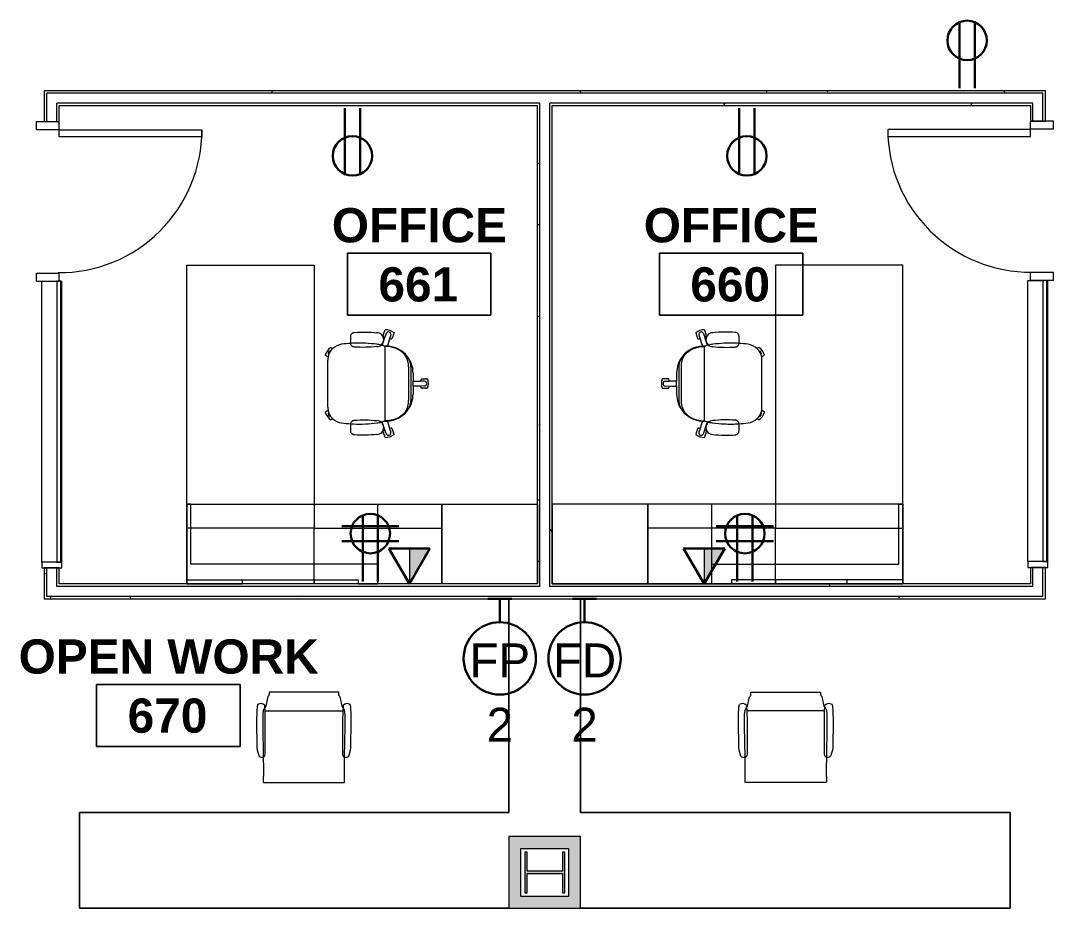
# Model space of a CAD drawing. Header units: inches. Extents: x -1180 to 2011, y -268 to 2143.
# Drawn here: x 891.6 to 1150.8, y 965.1 to 1187.8 of the extents above; entities that cross this region are included whole.
import ezdxf

# ---------------------------------------------------------------- set-up
doc = ezdxf.new("R2010")
doc.units = ezdxf.units.IN
doc.header["$MEASUREMENT"] = 0
for name, color, linetype, lineweight in [('A-ANNO-NOTE', 131, 'Continuous', 13), ('A-AREA-IDEN', 2, 'Continuous', 9), ('A-DOOR', 31, 'Continuous', 13), ('A-DOOR-FRAM', 31, 'Continuous', 20), ('A-GLAZ-CURT', 52, 'Continuous', 9), ('A-GLAZ-CWMG', 51, 'Continuous', 13), ('A-WALL', 113, 'Continuous', 13), ('A-WALL-PATT', 111, 'Continuous', 13), ('I-FURN', 30, 'Continuous', 9), ('I-WALL', 2, 'Continuous', 13), ('S-COLS', 52, 'Continuous', 13)]:
    doc.layers.add(name, color=color, linetype=linetype, lineweight=lineweight)
doc.styles.add('Swis721 Lt BT', font='swissl.ttf', dxfattribs={"height": 8.514638})
doc.styles.add('Swis721 Lt BT_B', font='', dxfattribs={"height": 8.583975})
doc.styles.get('Swis721 Lt BT_B').set_extended_font_data('Swis721 Lt BT', bold=True)
pattern_1 = [(0, (0, 0), (30.72, 7.68), [1.267, -21.773, 1.267, -21.773, -122.88]), (0, (0, 0), (30.72, 7.68), [-46.08, 1.267, -44.813, 1.267, -21.773, -53.76]), (0, (0, 0), (30.72, 7.68), [-115.2, 1.267, -14.093, 1.267, -37.133]), (120, (11.52, 3.84), (-22.011075, 22.7643), [1.267, -21.773, 1.267, -21.773, -122.88]), (120, (11.52, 3.84), (-22.011075, 22.7643), [-46.08, 1.267, -44.813, 1.267, -21.773, -53.76]), (120, (11.52, 3.84), (-22.011075, 22.7643), [-115.2, 1.267, -14.093, 1.267, -37.133]), (240, (15.36, 19.2), (-8.708925, -30.4443), [1.267, -21.773, 1.267, -21.773, -122.88]), (240, (15.36, 19.2), (-8.708925, -30.4443), [-46.08, 1.267, -44.813, 1.267, -21.773, -53.76]), (240, (15.36, 19.2), (-8.708925, -30.4443), [-115.2, 1.267, -14.093, 1.267, -37.133])]

# ---------------------------------------------------------------- blocks, each defined once
blk = doc.blocks.new('HP-Bearing Pile-Column - HP10X57-5580024-6TH FLOOR POWER _ SIGNAL')
at = {"layer": 'S-COLS', "lineweight": 9}
blk.add_hatch(color=7, dxfattribs=at).paths.add_polyline_path([(-5.1, 5), (-5.1, 4.435), (-0.2825, 4.435), (-0.2825, -4.435), (-5.1, -4.435), (-5.1, -5), (5.1, -5), (5.1, -4.435), (0.2825, -4.435), (0.2825, 4.435), (5.1, 4.435), (5.1, 5), (-4.9623, 5)], flags=0)
at = {"layer": 'S-COLS', "color": 8, "lineweight": 20}
for p, q in [((5.1, 5), (-5.1, 5)), ((-5.1, 5), (-5.1, 4.435)), ((-5.1, 4.435), (-0.2825, 4.435)), ((-0.2825, 4.435), (-0.2825, -4.435)), ((0.2825, -4.435), (0.2825, 4.435)), ((0.2825, 4.435), (5.1, 4.435)), ((5.1, 4.435), (5.1, 5)), ((-0.2825, -4.435), (-5.1, -4.435)), ((-5.1, -4.435), (-5.1, -5)), ((-5.1, -5), (5.1, -5)), ((5.1, -4.435), (0.2825, -4.435)), ((5.1, -5), (5.1, -4.435))]:
    blk.add_line(p, q, dxfattribs=at)
blk = doc.blocks.new('Single Flush - OTJ_SOLIDFLUSH_ALUM-5015488-6TH FLOOR POWER _ SIGNAL')
at = {"layer": 'A-DOOR', "lineweight": 20}
for p, q in [((16.15625, 37.6875), (16.15625, 1.875)), ((17.90625, 37.6875), (16.15625, 37.6875)), ((17.90625, 1.875), (17.90625, 37.6875)), ((16.15625, 1.875), (17.90625, 1.875))]:
    blk.add_line(p, q, dxfattribs=at)
at = {"layer": 'A-DOOR', "lineweight": 9}
blk.add_arc((17.90625, 1.875), 35.8125, 90, 180.5, dxfattribs=at)
at = {"layer": 'A-DOOR-FRAM'}
for p, q in [((-20, -3.875), (-20, 1.875)), ((-20, 1.875), (-18, 1.875)), ((-18, -3.875), (-18, 1.875)), ((18.000004, -3.875), (18.000004, 1.875)), ((18.000004, 1.875), (20.000004, 1.875)), ((20.000004, -3.875), (20.000004, 1.875)), ((-20, -3.875), (-18, -3.875)), ((18.000004, -3.875), (20.000004, -3.875))]:
    blk.add_line(p, q, dxfattribs=at)
blk = doc.blocks.new('Table-Teknion-Credenza_Top_for_Freestanding_Storage - CJCT20064-V28-6TH FLOOR POWER _ SIGNAL')
at = {"layer": 'I-FURN'}
for p, q in [((-32, 10), (32, 10)), ((-32, -9), (-32, 10)), ((32, 10), (32, 4)), ((32, 4), (32, -10)), ((-32, -10), (-32, -9)), ((32, -10), (-32, -10))]:
    blk.add_line(p, q, dxfattribs=at)
blk = doc.blocks.new('Storage-Teknion-Wall_Panel_Open_Shelves - CJWO3HF1432-V29-6TH FLOOR POWER _ SIGNAL')
at = {"layer": 'I-FURN'}
for p, q in [((-16, 13), (16, 13)), ((-16, -1), (-16, 13)), ((16, 13), (16, -1)), ((16, -1), (-16, -1))]:
    blk.add_line(p, q, dxfattribs=at)
blk = doc.blocks.new('Storage-Teknion-Wall_Panel_Under_Wall_Mount_Storage_Tackable - CJWUT2HF32-V30-6TH FLOOR POWER _ SIGNAL')
at = {"layer": 'I-FURN'}
for p, q in [((-16, 1), (16, 1)), ((-16, 0), (-16, 1)), ((16, 0), (-16, 0)), ((16, 1), (16, 0))]:
    blk.add_line(p, q, dxfattribs=at)
blk = doc.blocks.new('Support-Teknion-Power_Trunk_with_End_Gable - CJPTG292048-V31-6TH FLOOR POWER _ SIGNAL')
at = {"layer": 'I-FURN'}
for p, q in [((-19, 5), (-24, 5)), ((-24, 5), (-24, 0)), ((-19, 4), (-19, 5)), ((10, 4), (-19, 4)), ((24, 5), (10, 5)), ((10, 5), (10, 4)), ((24, 4), (24, 5)), ((24, -9), (24, 4)), ((-24, 0), (-8, 0)), ((-8, 0), (23, 0)), ((23, 0), (23, -9)), ((23, -9), (23, -15)), ((24, -15), (24, -9)), ((23, -15), (24, -15))]:
    blk.add_line(p, q, dxfattribs=at)
blk = doc.blocks.new('Table-Teknion-Run_Off_Fixed_Journal_Leg - CJRF3266-5502741-6TH FLOOR POWER _ SIGNAL')
at = {"layer": 'I-FURN'}
for p, q in [((-33, 16), (33, 16)), ((-33, -16), (-33, 16)), ((33, 16), (33, -16)), ((33, -16), (-33, -16))]:
    blk.add_line(p, q, dxfattribs=at)
blk = doc.blocks.new('Storage-Teknion-Tower_Pedestal_Coat_and_Open_Shelves - CJTPF692024-5502742-6TH FLOOR POWER _ SIGNAL')
at = {"layer": 'I-FURN'}
for p, q in [((-12, 0), (12, 0)), ((-12, -20), (-12, 0)), ((12, 0), (12, -20)), ((12, -20), (-12, -20))]:
    blk.add_line(p, q, dxfattribs=at)
blk = doc.blocks.new('Chair-Teknion-Projek - No Headrest_  Fixed T-Arms-V32-6TH FLOOR POWER _ SIGNAL')
at = {"layer": 'I-FURN'}
for p, q in [((-8.86, 10.18), (-9.08, 10.49)), ((-7.17, 11.87), (-6.95, 11.57)), ((-6.88, 11.48), (-6.65, 11.17)), ((-5.91, 11.24), (5.91, 11.24)), ((6.65, 11.17), (6.88, 11.48)), ((6.95, 11.57), (7.17, 11.87)), ((9.08, 10.49), (8.86, 10.18)), ((-8.76, 10.04), (-8.79, 10.09)), ((8.79, 10.09), (8.76, 10.04)), ((-11.87, 5.48), (-11.02, 5.48)), ((-11.02, 5.48), (-10.17, 5.48)), ((10.17, 5.48), (11.02, 5.48)), ((11.02, 5.48), (11.87, 5.48)), ((-13.51, -3.15), (-13.15, -3.03)), ((-13.04, -2.99), (-12.4, -2.79)), ((-12.59, -3.46), (-11.62, -3.13)), ((-11.67, -5.03), (-12.31, -5.24)), ((-12.29, -2.75), (-11.93, -2.64)), ((-11.24, -4.3), (-12.21, -4.6)), ((-11.2, -4.88), (-11.56, -5)), ((-9.39, -3.16), (9.39, -3.16)), ((11.56, -5), (11.2, -4.88)), ((12.22, -4.6), (11.24, -4.3)), ((12.59, -3.46), (11.62, -3.13)), ((12.31, -5.24), (11.67, -5.03)), ((11.93, -2.64), (12.29, -2.75)), ((12.4, -2.79), (13.04, -2.99)), ((13.15, -3.03), (13.51, -3.15)), ((-12.42, -5.28), (-12.78, -5.39)), ((12.78, -5.39), (12.42, -5.28)), ((4.23, -9.07), (-4.23, -9.07)), ((4.23, -9.61), (-4.23, -9.61)), ((-0.63, -10.17), (-2.65, -10.17)), ((-0.61, -12.02), (-0.63, -10.17)), ((-0.63, -10.17), (0.64, -10.17)), ((0.64, -10.17), (0.61, -12.02)), ((2.65, -10.17), (0.64, -10.17)), ((-1.18, -12.54), (-1.18, -12.17)), ((-1.18, -13.33), (-1.18, -12.66)), ((-0.6, -13.04), (-0.61, -12.02)), ((0.6, -13.04), (0.61, -12.02)), ((1.18, -12.17), (1.18, -12.54)), ((1.18, -12.66), (1.18, -13.33)), ((-1.18, -13.82), (-1.18, -13.45)), ((1.18, -13.45), (1.18, -13.82))]:
    blk.add_line(p, q, dxfattribs=at)
at = {"layer": 'I-FURN', "flags": 128}
for points in [[(-11.62, -3.13), (-10.6, -2.79), (-9.58, -2.44)], [(9.58, -2.44), (10.6, -2.79), (11.62, -3.13)], [(-9.39, -3.72), (-10.32, -4.01), (-11.24, -4.3)], [(11.24, -4.3), (10.32, -4.01), (9.39, -3.72)]]:
    blk.add_lwpolyline(points, dxfattribs=at)
at = {"layer": 'I-FURN'}
for centre, radius, start, end in [((-6.1, 8.39), 3.64, 107.0766, 144.9234), ((-5.91, 7.24), 4, 100.7159, 135.4062), ((-7.64, 10.51), 0.6, 53.6044, 182.0177), ((-7, 11.54), 0.062, 320.5051, 36), ((-6.93, 11.44), 0.062, 36, 111.4949), ((-5.91, 7.24), 4, 90, 100.7159), ((5.91, 7.24), 4, 79.2841, 90), ((5.91, 7.24), 4, 44.5938, 79.2841), ((6.93, 11.44), 0.062, 68.5051, 144), ((7, 11.54), 0.062, 144, 219.4949), ((6.1, 8.39), 3.64, 35.0766, 72.9234), ((7.64, 10.51), 0.6, 357.9823, 126.3956), ((-5.91, 7.24), 4, 135.4062, 172.7165), ((-8.81, 10.22), 0.062, 216, 291.4949), ((-8.74, 10.12), 0.062, 140.5051, 216), ((5.91, 7.24), 4, 7.2835, 44.5938), ((8.81, 10.22), 0.062, 248.5051, 324), ((8.74, 10.12), 0.062, 324, 39.4949), ((24.63, 3.33), 34.78, 176.4781, 177.6543), ((24.63, 3.33), 34.78, 172.7165, 176.4781), ((-24.63, 3.33), 34.78, 3.5219, 7.2835), ((-24.63, 3.33), 34.78, 357.4079, 3.5219), ((24.63, 3.33), 34.78, 177.6543, 182.5921), ((24.25, 3.32), 34.4, 182.6596, 187.3663), ((-24.25, 3.32), 34.4, 352.6337, 357.3404), ((-11.07, -1.13), 1.68, 178.9486, 271.7629), ((-10.97, -1.13), 1.68, 268.2371, 1.0513), ((-1.73, -0.04), 8.21, 187.3674, 194.9992), ((-1.73, -0.04), 8.21, 194.9992, 196.9886), ((-5.24, -1.24), 4.5, 195.45, 205.2697), ((10.97, -1.13), 1.68, 178.9487, 271.7629), ((5.25, -1.25), 4.49, 334.7208, 344.5595), ((1.73, -0.04), 8.21, 343.0114, 345.0008), ((1.73, -0.04), 8.21, 345.0008, 352.6326), ((11.07, -1.13), 1.68, 268.2371, 1.0514), ((-9.87, -3.21), 3.64, 179.0766, 216.9234), ((-13.13, -3.09), 0.062, 32.5051, 108), ((-13.02, -3.05), 0.062, 108, 183.4949), ((-12.36, -4.01), 0.6, 112.6052, 284.2997), ((-12.38, -2.85), 0.062, 32.5051, 108), ((-12.27, -2.81), 0.062, 108, 183.4949), ((-14.86, -4.83), 3.65, 27.6577, 36.875), ((-11.69, -4.98), 0.062, 288, 3.4949), ((-11.58, -4.94), 0.062, 212.5051, 288), ((-14.86, -4.83), 3.65, 359.125, 8.3423), ((-3.3, -3.44), 6.1, 177.3817, 182.6183), ((-2.64, -3.42), 6.76, 182.5778, 231.7498), ((2.64, -3.42), 6.76, 308.2502, 357.4222), ((2.64, -3.42), 6.76, 357.298, 2.149), ((14.86, -4.83), 3.65, 171.6577, 180.875), ((11.58, -4.94), 0.062, 252, 327.4949), ((14.86, -4.83), 3.65, 143.125, 152.3423), ((11.69, -4.98), 0.062, 176.5051, 252), ((12.36, -4.01), 0.6, 256.6052, 67.3948), ((12.27, -2.81), 0.062, 356.5051, 72), ((12.38, -2.85), 0.062, 72, 147.4949), ((9.87, -3.21), 3.64, 323.0766, 0.9234), ((13.02, -3.05), 0.062, 356.5051, 72), ((13.13, -3.09), 0.062, 72, 147.4949), ((-12.44, -5.22), 0.062, 288, 3.4949), ((-12.33, -5.18), 0.062, 212.5051, 288), ((12.33, -5.18), 0.062, 252, 327.4949), ((12.44, -5.22), 0.062, 176.5051, 252), ((-2.65, -3.42), 6.75, 231.7498, 270), ((-4.23, -5.34), 4.26, 232.4396, 249.1668), ((-4.23, -5.34), 4.26, 249.1668, 270), ((-4.46, -4.82), 4.25, 253.6072, 273.1858), ((2.65, -3.42), 6.75, 270, 308.2502), ((4.46, -4.82), 4.25, 266.8142, 286.3928), ((4.23, -5.34), 4.26, 270, 290.8332), ((4.23, -5.34), 4.26, 290.8332, 307.5604), ((0, -15.62), 3.65, 99.6577, 108.875), ((-1.12, -12.54), 0.062, 180, 255.4949), ((-1.12, -12.66), 0.062, 104.5051, 180), ((0, -15.62), 3.65, 71.125, 80.3423), ((1.12, -12.54), 0.062, 284.5051, 0), ((1.12, -12.66), 0.062, 360, 75.4949), ((-1.12, -13.33), 0.062, 180, 255.4949), ((-1.12, -13.45), 0.062, 104.5051, 180), ((0, -10.37), 3.64, 251.0766, 288.9234), ((0, -12.99), 0.6, 184.6052, 355.3948), ((1.12, -13.33), 0.062, 284.5051, 360), ((1.12, -13.45), 0.062, 360, 75.4949)]:
    blk.add_arc(centre, radius, start, end, dxfattribs=at)
for points in [[(-12.86, 4.54), (-12.85, 4.63), (-12.82, 4.79), (-12.71, 5.02), (-12.55, 5.21), (-12.35, 5.36), (-12.12, 5.46), (-11.95, 5.48), (-11.87, 5.48)], [(-10.17, 5.48), (-10.08, 5.48), (-9.92, 5.46), (-9.68, 5.36), (-9.48, 5.21), (-9.32, 5.02), (-9.21, 4.79), (-9.18, 4.63), (-9.18, 4.54)], [(9.18, 4.54), (9.18, 4.63), (9.21, 4.79), (9.32, 5.02), (9.48, 5.21), (9.68, 5.36), (9.92, 5.46), (10.08, 5.48), (10.17, 5.48)], [(11.87, 5.48), (11.95, 5.48), (12.12, 5.46), (12.35, 5.36), (12.55, 5.21), (12.71, 5.02), (12.82, 4.79), (12.85, 4.63), (12.86, 4.54)], [(-12.75, -1.09), (-12.85, -0.16), (-12.97, 1.72), (-12.93, 3.6), (-12.86, 4.54)], [(-9.18, 4.54), (-9.11, 3.6), (-9.06, 1.72), (-9.18, -0.16), (-9.29, -1.09)], [(9.29, -1.09), (9.18, -0.16), (9.06, 1.72), (9.11, 3.6), (9.18, 4.54)], [(12.86, 4.54), (12.93, 3.6), (12.97, 1.72), (12.85, -0.16), (12.75, -1.09)], [(-5.66, -8.9), (-8.07, -8.21), (-9.33, -5.79), (-9.33, -3.16)], [(5.66, -8.9), (8.07, -8.21), (9.33, -5.79), (9.33, -3.16)]]:
    blk.add_open_spline(points, degree=3, dxfattribs=at)
blk = doc.blocks.new('Storage-Teknion-Pedestal_Unfinished_Top_2_High - CJPCSB2016-V33-6TH FLOOR POWER _ SIGNAL')
at = {"layer": 'I-FURN'}
for p, q in [((-8, 0), (8, 0)), ((-8, -6), (-8, 0)), ((8, 0), (8, -6)), ((-8, -20), (-8, -6)), ((8, -6), (8, -20)), ((8, -20), (-8, -20))]:
    blk.add_line(p, q, dxfattribs=at)
blk = doc.blocks.new('Single Flush - OTJ_SOLIDFLUSH_ALUM-5011040-6TH FLOOR POWER _ SIGNAL')
at = {"layer": 'A-DOOR', "lineweight": 20}
for p, q in [((16.15625, -1.875), (17.90625, -1.875)), ((16.15625, -37.6875), (16.15625, -1.875)), ((17.90625, -1.875), (17.90625, -37.6875)), ((17.90625, -37.6875), (16.15625, -37.6875))]:
    blk.add_line(p, q, dxfattribs=at)
at = {"layer": 'A-DOOR', "lineweight": 9}
blk.add_arc((17.90625, -1.875), 35.8125, 179.5, 270, dxfattribs=at)
at = {"layer": 'A-DOOR-FRAM'}
for p, q in [((-20, 3.875), (-20, -1.875)), ((-20, 3.875), (-18, 3.875)), ((-18, 3.875), (-18, -1.875)), ((18.000004, 3.875), (18.000004, -1.875)), ((18.000004, 3.875), (20.000004, 3.875)), ((20.000004, 3.875), (20.000004, -1.875)), ((-20, -1.875), (-18, -1.875)), ((18.000004, -1.875), (20.000004, -1.875))]:
    blk.add_line(p, q, dxfattribs=at)
blk = doc.blocks.new('Table-Teknion-Credenza_Top_for_Freestanding_Storage - CJCT20064-V78-6TH FLOOR POWER _ SIGNAL')
at = {"layer": 'I-FURN'}
for p, q in [((-32, 10), (-32, 9)), ((-32, 9), (-32, -10)), ((32, 10), (-14.96, 10)), ((32, -4), (32, 10)), ((32, -10), (32, -4)), ((-32, -10), (32, -10))]:
    blk.add_line(p, q, dxfattribs=at)
blk = doc.blocks.new('Storage-Teknion-Wall_Panel_Open_Shelves - CJWO3HF1432-5487147-6TH FLOOR POWER _ SIGNAL')
at = {"layer": 'I-FURN'}
for p, q in [((16, 1), (-16, 1)), ((-16, 1), (-16, -13)), ((16, -13), (16, 1)), ((-16, -13), (16, -13))]:
    blk.add_line(p, q, dxfattribs=at)
blk = doc.blocks.new('Storage-Teknion-Wall_Panel_Under_Wall_Mount_Storage_Tackable - CJWUT2HF32-5487149-6TH FLOOR POWER _ SIGNAL')
at = {"layer": 'I-FURN'}
for p, q in [((16, 0), (-16, 0)), ((-16, 0), (-16, -1)), ((-16, -1), (16, -1)), ((16, -1), (16, 0))]:
    blk.add_line(p, q, dxfattribs=at)
blk = doc.blocks.new('Support-Teknion-Power_Trunk_with_End_Gable - CJPTG292048-5487975-6TH FLOOR POWER _ SIGNAL')
at = {"layer": 'I-FURN'}
for p, q in [((23, 15), (24, 15)), ((23, 9), (23, 15)), ((24, 15), (24, 9)), ((23, 0), (23, 9)), ((24, 9), (24, -4)), ((-24, 0), (-8, 0)), ((-24, -5), (-24, 0)), ((-8, 0), (23, 0)), ((-19, -5), (-24, -5)), ((-19, -4), (-19, -5)), ((10, -4), (-19, -4)), ((10, -5), (10, -4)), ((24, -5), (10, -5)), ((24, -4), (24, -5))]:
    blk.add_line(p, q, dxfattribs=at)
blk = doc.blocks.new('Table-Teknion-Run_Off_Fixed_Journal_Leg - CJRF3266-5487157-6TH FLOOR POWER _ SIGNAL')
at = {"layer": 'I-FURN'}
for p, q in [((33, 16), (-33, 16)), ((-33, 16), (-33, -16)), ((33, -16), (33, 16)), ((-33, -16), (33, -16))]:
    blk.add_line(p, q, dxfattribs=at)
blk = doc.blocks.new('Storage-Teknion-Tower_Pedestal_Coat_and_Open_Shelves - CJTPF692024-5487170-6TH FLOOR POWER _ SIGNAL')
at = {"layer": 'I-FURN'}
for p, q in [((12, 20), (-12, 20)), ((-12, 20), (-12, 0)), ((12, 0), (12, 20)), ((-12, 0), (12, 0))]:
    blk.add_line(p, q, dxfattribs=at)
blk = doc.blocks.new('Chair-Teknion-Projek - No Headrest_  Fixed T-Arms-5429065-6TH FLOOR POWER _ SIGNAL')
at = {"layer": 'I-FURN'}
for p, q in [((-1.18, 13.82), (-1.18, 13.45)), ((-1.18, 13.33), (-1.18, 12.66)), ((-0.6, 13.04), (-0.61, 12.02)), ((0.6, 13.04), (0.61, 12.02)), ((1.18, 13.45), (1.18, 13.82)), ((1.18, 12.66), (1.18, 13.33)), ((-1.18, 12.54), (-1.18, 12.17)), ((-0.61, 12.02), (-0.63, 10.17)), ((0.64, 10.17), (0.61, 12.02)), ((1.18, 12.17), (1.18, 12.54)), ((4.23, 9.61), (-4.23, 9.61)), ((4.23, 9.07), (-4.23, 9.07)), ((-0.63, 10.17), (-2.65, 10.17)), ((-0.63, 10.17), (0.64, 10.17)), ((2.65, 10.17), (0.64, 10.17)), ((-12.42, 5.28), (-12.78, 5.39)), ((-11.67, 5.03), (-12.31, 5.24)), ((12.31, 5.24), (11.67, 5.03)), ((12.78, 5.39), (12.42, 5.28)), ((-13.51, 3.15), (-13.15, 3.03)), ((-13.04, 2.99), (-12.4, 2.79)), ((-12.59, 3.46), (-11.62, 3.13)), ((-12.29, 2.75), (-11.93, 2.64)), ((-11.24, 4.3), (-12.21, 4.6)), ((-11.2, 4.88), (-11.56, 5)), ((-9.39, 3.16), (9.39, 3.16)), ((11.56, 5), (11.2, 4.88)), ((12.22, 4.6), (11.24, 4.3)), ((12.59, 3.46), (11.62, 3.13)), ((11.93, 2.64), (12.29, 2.75)), ((12.4, 2.79), (13.04, 2.99)), ((13.15, 3.03), (13.51, 3.15)), ((-11.87, -5.48), (-11.02, -5.48)), ((-11.02, -5.48), (-10.17, -5.48)), ((10.17, -5.48), (11.02, -5.48)), ((11.02, -5.48), (11.87, -5.48)), ((-8.86, -10.18), (-9.08, -10.49)), ((-8.76, -10.04), (-8.79, -10.09)), ((8.79, -10.09), (8.76, -10.04)), ((9.08, -10.49), (8.86, -10.18)), ((-7.17, -11.87), (-6.95, -11.57)), ((-6.88, -11.48), (-6.65, -11.17)), ((-5.91, -11.24), (5.91, -11.24)), ((6.65, -11.17), (6.88, -11.48)), ((6.95, -11.57), (7.17, -11.87))]:
    blk.add_line(p, q, dxfattribs=at)
at = {"layer": 'I-FURN', "flags": 128}
for points in [[(-11.62, 3.13), (-10.6, 2.79), (-9.58, 2.44)], [(-9.39, 3.72), (-10.32, 4.01), (-11.24, 4.3)], [(11.24, 4.3), (10.32, 4.01), (9.39, 3.72)], [(9.58, 2.44), (10.6, 2.79), (11.62, 3.13)]]:
    blk.add_lwpolyline(points, dxfattribs=at)
at = {"layer": 'I-FURN'}
for centre, radius, start, end in [((0, 10.37), 3.64, 71.0766, 108.9234), ((-1.12, 13.45), 0.062, 180, 255.4949), ((-1.12, 13.33), 0.062, 104.5051, 180), ((0, 12.99), 0.6, 4.6052, 175.3948), ((1.12, 13.45), 0.062, 284.5051, 0), ((1.12, 13.33), 0.062, 0, 75.4949), ((-1.12, 12.66), 0.062, 180, 255.4949), ((-1.12, 12.54), 0.062, 104.5051, 180), ((0, 15.62), 3.65, 251.125, 260.3423), ((0, 15.62), 3.65, 279.6577, 288.875), ((1.12, 12.66), 0.062, 284.5051, 0), ((1.12, 12.54), 0.062, 360, 75.4949), ((-2.64, 3.42), 6.76, 128.2502, 177.4222), ((-2.65, 3.42), 6.75, 90, 128.2502), ((-4.23, 5.34), 4.26, 110.8332, 127.5604), ((-4.23, 5.34), 4.26, 90, 110.8332), ((-4.46, 4.82), 4.25, 86.8142, 106.3928), ((2.65, 3.42), 6.75, 51.7498, 90), ((4.23, 5.34), 4.26, 69.1668, 90), ((4.46, 4.82), 4.25, 73.6072, 93.1858), ((4.23, 5.34), 4.26, 52.4396, 69.1668), ((2.64, 3.42), 6.76, 2.5778, 51.7498), ((-9.87, 3.21), 3.64, 143.0766, 180.9234), ((-12.44, 5.22), 0.062, 356.5051, 72), ((-12.33, 5.18), 0.062, 72, 147.4949), ((12.33, 5.18), 0.062, 32.5051, 108), ((12.44, 5.22), 0.062, 108, 183.4949), ((9.87, 3.21), 3.64, 359.0766, 36.9234), ((-13.13, 3.09), 0.062, 252, 327.4949), ((-13.02, 3.05), 0.062, 176.5051, 252), ((-12.36, 4.01), 0.6, 75.7003, 247.3948), ((-11.07, 1.13), 1.68, 88.2371, 181.0514), ((-12.38, 2.85), 0.062, 252, 327.4949), ((-12.27, 2.81), 0.062, 176.5051, 252), ((-14.86, 4.83), 3.65, 323.125, 332.3423), ((-11.69, 4.98), 0.062, 356.5051, 72), ((-11.58, 4.94), 0.062, 72, 147.4949), ((-14.86, 4.83), 3.65, 351.6577, 0.875), ((-10.97, 1.13), 1.68, 358.9487, 91.7629), ((-5.24, 1.24), 4.5, 154.7303, 164.55), ((-3.3, 3.44), 6.1, 177.3817, 182.6183), ((10.97, 1.13), 1.68, 88.2371, 181.0513), ((5.25, 1.25), 4.49, 15.4405, 25.2792), ((2.64, 3.42), 6.76, 357.851, 2.702), ((11.07, 1.13), 1.68, 358.9486, 91.7629), ((14.86, 4.83), 3.65, 179.125, 188.3423), ((11.58, 4.94), 0.062, 32.5051, 108), ((14.86, 4.83), 3.65, 207.6577, 216.875), ((11.69, 4.98), 0.062, 108, 183.4949), ((12.36, 4.01), 0.6, 292.6052, 103.3948), ((12.27, 2.81), 0.062, 288, 3.4949), ((12.38, 2.85), 0.062, 212.5051, 288), ((13.02, 3.05), 0.062, 288, 3.4949), ((13.13, 3.09), 0.062, 212.5051, 288), ((24.25, -3.32), 34.4, 172.6337, 177.3404), ((-1.73, 0.04), 8.21, 165.0008, 172.6326), ((-1.73, 0.04), 8.21, 163.0114, 165.0008), ((1.73, 0.04), 8.21, 14.9992, 16.9886), ((1.73, 0.04), 8.21, 7.3674, 14.9992), ((-24.25, -3.32), 34.4, 2.6596, 7.3663), ((24.63, -3.33), 34.78, 177.4079, 183.5219), ((-24.63, -3.33), 34.78, 356.4781, 2.5921), ((24.63, -3.33), 34.78, 183.5219, 187.2835), ((-5.91, -7.24), 4, 187.2835, 224.5938), ((5.91, -7.24), 4, 315.4062, 352.7165), ((-24.63, -3.33), 34.78, 352.7165, 356.4781), ((-8.81, -10.22), 0.062, 68.5051, 144), ((-8.74, -10.12), 0.062, 144, 219.4949), ((-5.91, -7.24), 4, 224.5938, 259.2841), ((5.91, -7.24), 4, 280.7159, 315.4062), ((8.74, -10.12), 0.062, 320.5051, 36), ((8.81, -10.22), 0.062, 36, 111.4949), ((-6.1, -8.39), 3.64, 215.0766, 252.9234), ((-7.64, -10.51), 0.6, 177.9823, 306.3956), ((-6.93, -11.44), 0.062, 248.5051, 324), ((-7, -11.54), 0.062, 324, 39.4949), ((-5.91, -7.24), 4, 259.2841, 270), ((5.91, -7.24), 4, 270, 280.7159), ((6.93, -11.44), 0.062, 216, 291.4949), ((7, -11.54), 0.062, 140.5051, 216), ((6.1, -8.39), 3.64, 287.0766, 324.9234), ((7.64, -10.51), 0.6, 233.6044, 2.0177)]:
    blk.add_arc(centre, radius, start, end, dxfattribs=at)
for points in [[(-5.66, 8.9), (-8.07, 8.21), (-9.33, 5.79), (-9.33, 3.16)], [(5.66, 8.9), (8.07, 8.21), (9.33, 5.79), (9.33, 3.16)], [(-12.75, 1.09), (-12.85, 0.16), (-12.97, -1.72), (-12.93, -3.6), (-12.86, -4.54)], [(-9.18, -4.54), (-9.11, -3.6), (-9.06, -1.72), (-9.18, 0.16), (-9.29, 1.09)], [(9.29, 1.09), (9.18, 0.16), (9.06, -1.72), (9.11, -3.6), (9.18, -4.54)], [(12.86, -4.54), (12.93, -3.6), (12.97, -1.72), (12.85, 0.16), (12.75, 1.09)], [(-12.86, -4.54), (-12.85, -4.63), (-12.82, -4.79), (-12.71, -5.02), (-12.55, -5.21), (-12.35, -5.36), (-12.12, -5.46), (-11.95, -5.48), (-11.87, -5.48)], [(-10.17, -5.48), (-10.08, -5.48), (-9.92, -5.46), (-9.68, -5.36), (-9.48, -5.21), (-9.32, -5.02), (-9.21, -4.79), (-9.18, -4.63), (-9.18, -4.54)], [(9.18, -4.54), (9.18, -4.63), (9.21, -4.79), (9.32, -5.02), (9.48, -5.21), (9.68, -5.36), (9.92, -5.46), (10.08, -5.48), (10.17, -5.48)], [(11.87, -5.48), (11.95, -5.48), (12.12, -5.46), (12.35, -5.36), (12.55, -5.21), (12.71, -5.02), (12.82, -4.79), (12.85, -4.63), (12.86, -4.54)]]:
    blk.add_open_spline(points, degree=3, dxfattribs=at)
blk = doc.blocks.new('Storage-Teknion-Pedestal_Unfinished_Top_2_High - CJPCSB2016-5487284-6TH FLOOR POWER _ SIGNAL')
at = {"layer": 'I-FURN'}
for p, q in [((8, 20), (-8, 20)), ((-8, 20), (-8, 6)), ((8, 6), (8, 20)), ((-8, 6), (-8, 0)), ((8, 0), (8, 6)), ((-8, 0), (8, 0))]:
    blk.add_line(p, q, dxfattribs=at)
blk = doc.blocks.new('Furniture 1 - Furniture 1-5572071-6TH FLOOR POWER _ SIGNAL')
at = {"layer": 'I-FURN'}
for p, q in [((1014.11, 1042.73), (1014.11, 989.1)), ((1014.11, 989.1), (1014.11, 1042.73)), ((1014.11, 1042.73), (1032.11, 1042.73)), ((1032.11, 989.1), (1032.11, 1042.73)), ((1032.11, 1042.73), (1032.11, 989.1)), ((1014.11, 989.1), (906.39, 989.1)), ((906.39, 989.1), (906.39, 965.1)), ((906.39, 965.1), (906.39, 989.1)), ((906.39, 989.1), (1014.11, 989.1)), ((1139.9, 989.1), (1032.11, 989.1)), ((1032.11, 989.1), (1139.9, 989.1)), ((1139.9, 965.1), (1139.9, 989.1)), ((1139.9, 989.1), (1139.9, 965.1)), ((1032.11, 983.1), (1014.18, 983.1)), ((1032.11, 965.1), (1032.11, 983.1)), ((906.39, 965.1), (1014.11, 965.1)), ((1014.11, 965.1), (906.39, 965.1)), ((1032.11, 965.1), (1139.9, 965.1)), ((1139.9, 965.1), (1032.11, 965.1))]:
    blk.add_line(p, q, dxfattribs=at)
blk = doc.blocks.new('HermanMiller_Collection_Eames_AluminumGroup_SideChair - Arms Swivel Base-5572576-6TH FLOOR POWER _ SIGNAL')
at = {"layer": 'I-FURN'}
for p, q in [((-6.45, 11.77), (-7.06, 11.66)), ((-5.68, 11.84), (-6.45, 11.77)), ((-5.03, 11.87), (-5.68, 11.84)), ((-3.17, 11.92), (-5.03, 11.87)), ((3.83, 11.82), (-3.17, 11.92)), ((4.42, 11.76), (3.83, 11.82)), ((5.92, 11.27), (4.42, 11.76)), ((-10.16, 8.75), (-10.16, -8.68)), ((-9.06, 9.06), (-9.32, 8.8)), ((-8.92, 9.13), (-9.06, 9.06)), ((-8.68, 9.21), (-8.92, 9.13)), ((-6.61, 9.61), (-8.68, 9.21)), ((-6.84, 9.88), (-6.61, 9.86)), ((-6.61, 9.86), (-5.45, 9.79)), ((-6.28, 9.84), (-6.61, 9.61)), ((-5.68, 10.24), (-6.28, 9.84)), ((-4.52, 10.35), (-5.68, 10.24)), ((-5.45, 9.79), (-2.77, 9.75)), ((-5.45, -9.73), (-5.45, 9.79)), ((-1.52, 10.35), (-4.52, 10.35)), ((-2.77, 9.75), (5.32, 9.75)), ((6.15, 10.24), (-1.52, 10.35)), ((5.32, 9.75), (5.82, 9.81)), ((12.47, -10.14), (12.47, 10.2)), ((-9.32, -8.74), (-9.06, -8.99)), ((-9.06, -8.99), (-8.68, -9.14)), ((-8.68, -9.14), (-6.61, -9.54)), ((-6.61, -9.79), (-6.84, -9.81)), ((-6.61, -9.54), (-6.28, -9.77)), ((-5.45, -9.73), (-6.61, -9.79)), ((-6.28, -9.77), (-5.68, -10.18)), ((-5.68, -10.18), (-4.52, -10.28)), ((-2.77, -9.68), (-5.45, -9.73)), ((-4.52, -10.28), (-1.52, -10.28)), ((5.32, -9.68), (-2.77, -9.68)), ((-1.52, -10.28), (6.15, -10.17)), ((5.82, -9.74), (5.32, -9.68)), ((-7.06, -11.59), (-6.45, -11.7)), ((-6.45, -11.7), (-5.68, -11.77)), ((-5.68, -11.77), (-5.03, -11.8)), ((-5.03, -11.8), (-3.17, -11.85)), ((-3.17, -11.85), (3.83, -11.75)), ((3.83, -11.75), (4.42, -11.69)), ((4.42, -11.69), (5.92, -11.2))]:
    blk.add_line(p, q, dxfattribs=at)
for centre, radius, start, end in [((-5.99, 10.89), 1.32, 144.065, 229.935), ((5.07, 10.55), 1.12, 343.9109, 40.257), ((5.4, 10.47), 0.781, 302.3218, 343.1534), ((-5.99, -10.82), 1.32, 130.065, 215.935), ((5.4, -10.4), 0.781, 16.8466, 57.6782), ((5.07, -10.48), 1.12, 319.743, 16.0891)]:
    blk.add_arc(centre, radius, start, end, dxfattribs=at)
for points, knots in [([(-9.32, 8.8), (-9.51, 8.8), (-9.78, 8.79), (-10, 8.78), (-10.09, 8.77), (-10.14, 8.76), (-10.16, 8.75), (-10.16, 8.75)], [0, 0, 0, 0, 0.444444, 0.666667, 0.777778, 0.888889, 1, 1, 1, 1]), ([(12.47, 10.2), (12.47, 10.21), (12.47, 10.21), (12.44, 10.22), (12.38, 10.23), (12.31, 10.23), (12.23, 10.24), (12.09, 10.25), (11.86, 10.25), (11.65, 10.25), (11.53, 10.25)], [0, 0, 0, 0, 0.090909, 0.181818, 0.272727, 0.363636, 0.454545, 0.545455, 0.727273, 1, 1, 1, 1]), ([(-10.16, -8.68), (-10.16, -8.68), (-10.14, -8.69), (-10.09, -8.7), (-10.03, -8.71), (-9.94, -8.71), (-9.84, -8.72), (-9.69, -8.73), (-9.51, -8.73), (-9.37, -8.74), (-9.32, -8.74)], [0, 0, 0, 0, 0.111111, 0.222222, 0.333333, 0.444444, 0.555556, 0.666667, 0.888889, 1, 1, 1, 1]), ([(11.53, -10.18), (11.61, -10.18), (11.77, -10.18), (12.1, -10.18), (12.4, -10.16), (12.47, -10.14), (12.47, -10.14)], [0, 0, 0, 0, 0.181818, 0.363636, 0.727273, 1, 1, 1, 1])]:
    blk.add_open_spline(points, degree=3, knots=knots, dxfattribs=at)
for points in [[(10.56, 10.2), (9.82, 10.2), (8.34, 10.21), (6.88, 10.23), (6.15, 10.24)], [(11.53, 10.25), (11.37, 10.24), (11.04, 10.23), (10.72, 10.21), (10.56, 10.2)], [(6.15, -10.17), (6.88, -10.16), (8.34, -10.15), (9.82, -10.14), (10.56, -10.13)], [(10.56, -10.13), (10.72, -10.14), (11.04, -10.16), (11.37, -10.17), (11.53, -10.18)]]:
    blk.add_open_spline(points, degree=3, dxfattribs=at)
blk = doc.blocks.new('HermanMiller_Collection_Eames_AluminumGroup_SideChair - Arms Swivel Base-5576371-6TH FLOOR POWER _ SIGNAL')
at = {"layer": 'I-FURN'}
for p, q in [((-7.06, 11.59), (-6.45, 11.7)), ((-6.45, 11.7), (-5.68, 11.77)), ((-5.68, 11.77), (-5.03, 11.8)), ((-5.03, 11.8), (-3.17, 11.85)), ((-3.17, 11.85), (3.83, 11.75)), ((3.83, 11.75), (4.42, 11.69)), ((4.42, 11.69), (5.92, 11.2)), ((-10.16, -8.75), (-10.16, 8.68)), ((-9.32, 8.74), (-9.06, 8.99)), ((-9.06, 8.99), (-8.68, 9.14)), ((-8.68, 9.14), (-6.61, 9.54)), ((-6.61, 9.79), (-6.84, 9.81)), ((-5.45, 9.73), (-6.61, 9.79)), ((-6.61, 9.54), (-6.28, 9.77)), ((-6.28, 9.77), (-5.68, 10.18)), ((-5.68, 10.18), (-4.52, 10.28)), ((-2.77, 9.68), (-5.45, 9.73)), ((-5.45, 9.73), (-5.45, -9.79)), ((-4.52, 10.28), (-1.52, 10.28)), ((5.32, 9.68), (-2.77, 9.68)), ((-1.52, 10.28), (6.15, 10.17)), ((5.82, 9.74), (5.32, 9.68)), ((12.47, 10.14), (12.47, -10.2)), ((-9.06, -9.06), (-9.32, -8.8)), ((-8.92, -9.13), (-9.06, -9.06)), ((-8.68, -9.21), (-8.92, -9.13)), ((-6.61, -9.61), (-8.68, -9.21)), ((-6.84, -9.88), (-6.61, -9.86)), ((-6.28, -9.84), (-6.61, -9.61)), ((-6.61, -9.86), (-5.45, -9.79)), ((-5.68, -10.24), (-6.28, -9.84)), ((-4.52, -10.35), (-5.68, -10.24)), ((-5.45, -9.79), (-2.77, -9.75)), ((-1.52, -10.35), (-4.52, -10.35)), ((-2.77, -9.75), (5.32, -9.75)), ((6.15, -10.24), (-1.52, -10.35)), ((5.32, -9.75), (5.82, -9.81)), ((-6.45, -11.77), (-7.06, -11.66)), ((-5.68, -11.84), (-6.45, -11.77)), ((-5.03, -11.87), (-5.68, -11.84)), ((-3.17, -11.92), (-5.03, -11.87)), ((3.83, -11.82), (-3.17, -11.92)), ((4.42, -11.76), (3.83, -11.82)), ((5.92, -11.27), (4.42, -11.76))]:
    blk.add_line(p, q, dxfattribs=at)
for centre, radius, start, end in [((-5.99, 10.82), 1.32, 144.065, 229.935), ((5.07, 10.48), 1.12, 343.9109, 40.257), ((5.4, 10.4), 0.781, 302.3218, 343.1534), ((-5.99, -10.89), 1.32, 130.065, 215.935), ((5.4, -10.47), 0.781, 16.8466, 57.6782), ((5.07, -10.55), 1.12, 319.743, 16.0891)]:
    blk.add_arc(centre, radius, start, end, dxfattribs=at)
for points, knots in [([(-10.16, 8.68), (-10.16, 8.68), (-10.14, 8.69), (-10.09, 8.7), (-10, 8.71), (-9.78, 8.73), (-9.51, 8.73), (-9.32, 8.74)], [-1, -1, -1, -1, -0.888889, -0.777778, -0.666667, -0.444444, 0, 0, 0, 0]), ([(11.53, 10.18), (11.65, 10.18), (11.86, 10.18), (12.09, 10.18), (12.23, 10.17), (12.31, 10.17), (12.38, 10.16), (12.44, 10.15), (12.47, 10.14), (12.47, 10.14), (12.47, 10.14)], [-1, -1, -1, -1, -0.727273, -0.545455, -0.454545, -0.363636, -0.272727, -0.181818, -0.090909, 0, 0, 0, 0]), ([(-9.32, -8.8), (-9.37, -8.8), (-9.51, -8.8), (-9.69, -8.8), (-9.84, -8.79), (-9.94, -8.78), (-10.03, -8.78), (-10.09, -8.77), (-10.14, -8.76), (-10.16, -8.75), (-10.16, -8.75)], [-1, -1, -1, -1, -0.888889, -0.666667, -0.555556, -0.444444, -0.333333, -0.222222, -0.111111, 0, 0, 0, 0]), ([(12.47, -10.2), (12.47, -10.21), (12.4, -10.23), (12.1, -10.25), (11.77, -10.25), (11.61, -10.25), (11.53, -10.25)], [-1, -1, -1, -1, -0.727273, -0.363636, -0.181818, 0, 0, 0, 0])]:
    blk.add_open_spline(points, degree=3, knots=knots, dxfattribs=at)
for points in [[(6.15, 10.17), (6.88, 10.16), (8.34, 10.15), (9.82, 10.14), (10.56, 10.13)], [(10.56, 10.13), (10.72, 10.14), (11.04, 10.16), (11.37, 10.17), (11.53, 10.18)], [(10.56, -10.2), (9.82, -10.2), (8.34, -10.21), (6.88, -10.23), (6.15, -10.24)], [(11.53, -10.25), (11.37, -10.24), (11.04, -10.23), (10.72, -10.21), (10.56, -10.2)]]:
    blk.add_open_spline(points, degree=3, dxfattribs=at)
blk = doc.blocks.new('System Panel - Glazed-5820595-6TH FLOOR POWER _ SIGNAL')
at = {"layer": 'A-GLAZ-CURT', "lineweight": 13}
for p, q in [((35.25, 1.75), (-35.25, 1.75)), ((-35.25, 1.75), (-35.25, 0.75)), ((-35.25, 0.75), (35.25, 0.75)), ((35.25, 0.75), (35.25, 1.75))]:
    blk.add_line(p, q, dxfattribs=at)
blk = doc.blocks.new('Rectangular Mullion - 1_5_ x 2_5_ rectangular-5821026-6TH FLOOR POWER _ SIGNAL')
at = {"layer": 'A-GLAZ-CWMG', "lineweight": 20}
for p, q in [((-1.5, 3), (0, 3)), ((-1.5, -2), (-1.5, 3)), ((0, 3), (0, -2)), ((0, -2), (-1.5, -2))]:
    blk.add_line(p, q, dxfattribs=at)
blk = doc.blocks.new('Rectangular Mullion - 1_5_ x 2_5_ rectangular-5827913-6TH FLOOR POWER _ SIGNAL')
at = {"layer": 'A-GLAZ-CWMG', "lineweight": 9}
for p, q in [((-656.8, 1564.45), (-653.05, 1564.45)), ((-656.8, 1493.95), (-656.8, 1564.45)), ((-652.05, 1564.45), (-651.8, 1564.45)), ((-651.8, 1493.95), (-651.8, 1564.45))]:
    blk.add_line(p, q, dxfattribs=at)
blk = doc.blocks.new('Room Tag - Room Name and Number-3379422-6TH FLOOR POWER _ SIGNAL')
at = {"layer": 'A-AREA-IDEN'}
for p, q in [((-0.1881, -0.1636), (-0.1881, -0.0018)), ((-0.1881, -0.0018), (0.1869, -0.0018)), ((0.1869, -0.0018), (-0.1881, -0.0018)), ((-0.1881, -0.0018), (-0.1881, -0.1636)), ((0.1869, -0.0018), (0.1869, -0.1636)), ((0.1869, -0.1636), (0.1869, -0.0018)), ((0.1869, -0.1636), (-0.1881, -0.1636)), ((-0.1881, -0.1636), (0.1869, -0.1636))]:
    blk.add_line(p, q, dxfattribs=at)

msp = doc.modelspace()

# ---------------------------------------------------------------- hatches: boundary and pattern name
at = {"layer": 'A-ANNO-NOTE', "lineweight": 9}
for points in [[(989.15, 1046.48), (994.3, 1055.41), (989.15, 1055.41)], [(1063.15, 1046.48), (1068.3, 1055.41), (1063.15, 1055.41)]]:
    msp.add_hatch(color=256, dxfattribs=at).paths.add_polyline_path(points, flags=0)
at = {"layer": 'A-WALL-PATT', "lineweight": 9}
h = msp.add_hatch(dxfattribs=at)
h.set_pattern_fill('FP_1', color=256, style=0, pattern_type=2)
h.set_pattern_definition(pattern_1)
h.paths.add_polyline_path([(1148.77, 1169.61), (1148.77, 1170.23), (897.52, 1170.23), (897.52, 1169.61), (1148.15, 1169.61)], flags=0)
h = msp.add_hatch(dxfattribs=at)
h.set_pattern_fill('FP_1', color=256, style=0, pattern_type=2)
h.set_pattern_definition(pattern_1)
h.paths.add_polyline_path([(897.52, 1043.36), (898.15, 1043.36), (898.15, 1050.48), (897.52, 1050.48), (897.52, 1045.86)], flags=0)
h.paths.add_polyline_path([(898.15, 1162.48), (898.15, 1169.61), (897.52, 1169.6), (897.52, 1162.48)], flags=0)
h = msp.add_hatch(dxfattribs=at)
h.set_pattern_fill('FP_1', color=256, style=0, pattern_type=2)
h.set_pattern_definition(pattern_1)
h.paths.add_polyline_path([(900.65, 1166.48), (1021.86, 1166.48), (1021.86, 1167.11), (900.65, 1167.11)], flags=0)
h.paths.add_polyline_path([(1024.98, 1166.48), (1145.65, 1166.48), (1145.65, 1167.11), (1024.36, 1167.11), (1024.36, 1166.48)], flags=0)
h = msp.add_hatch(dxfattribs=at)
h.set_pattern_fill('FP_1', color=256, style=0, pattern_type=2)
h.set_pattern_definition(pattern_1)
h.paths.add_polyline_path([(1021.27, 1046.48), (1021.86, 1046.48), (1021.86, 1166.48), (1021.23, 1166.48), (1021.27, 1066.48)], flags=0)
h = msp.add_hatch(dxfattribs=at)
h.set_pattern_fill('FP_1', color=256, style=0, pattern_type=2)
h.set_pattern_definition(pattern_1)
h.paths.add_polyline_path([(1024.36, 1046.48), (1024.98, 1046.48), (1024.98, 1166.48), (1024.36, 1166.48), (1024.36, 1070.86)], flags=0)
h = msp.add_hatch(dxfattribs=at)
h.set_pattern_fill('FP_1', color=256, style=0, pattern_type=2)
h.set_pattern_definition(pattern_1)
h.paths.add_polyline_path([(1113.02, 1045.86), (1145.65, 1045.86), (1145.65, 1046.48), (1024.36, 1046.48), (1024.36, 1045.86), (1095.98, 1045.86)], flags=0)
h.paths.add_polyline_path([(900.65, 1045.86), (1021.86, 1045.86), (1021.86, 1046.48), (900.65, 1046.48)], flags=0)
h = msp.add_hatch(dxfattribs=at)
h.set_pattern_fill('FP_1', color=256, style=0, pattern_type=2)
h.set_pattern_definition(pattern_1)
h.paths.add_polyline_path([(1113.02, 1042.73), (1148.77, 1042.73), (1148.77, 1043.36), (897.52, 1043.34), (897.52, 1042.73), (1095.98, 1042.73)], flags=0)
for points in [[(1017.11, 965.1), (1017.11, 983.1), (1014.11, 983.07), (1014.11, 965.1), (1014.41, 965.1)], [(1029.11, 980.1), (1032.11, 980.1), (1032.11, 983.1), (1017.11, 983.1), (1017.11, 980.1)], [(1032.11, 965.1), (1032.11, 980.1), (1029.11, 980.1), (1029.11, 965.1), (1031.07, 965.1)], [(1029.11, 965.1), (1029.11, 968.1), (1017.11, 968.1), (1017.11, 965.1)]]:
    msp.add_hatch(color=7, dxfattribs=at).paths.add_polyline_path(points, flags=0)

# ---------------------------------------------------------------- linework, layer by layer
at = {"layer": 'A-ANNO-NOTE', "lineweight": 30}
for p, q in [((1127.22, 1170.88), (1127.22, 1187.41)), ((1131.06, 1170.88), (1131.06, 1187.41)), ((972.95, 1165.83), (972.95, 1149.3)), ((976.78, 1165.83), (976.78, 1149.3)), ((1071.95, 1165.83), (1071.95, 1149.3)), ((1075.78, 1165.83), (1075.78, 1149.3)), ((977.44, 1047.13), (977.44, 1063.66)), ((981.27, 1047.13), (981.27, 1063.66)), ((1071.44, 1047.13), (1071.44, 1063.66)), ((1075.27, 1047.13), (1075.27, 1063.66)), ((972.18, 1061.01), (986.53, 1061.01)), ((1066.18, 1061.01), (1080.53, 1061.01)), ((972.18, 1057.18), (986.53, 1057.18)), ((989.15, 1046.48), (983.99, 1055.41)), ((983.99, 1055.41), (994.3, 1055.41)), ((989.15, 1046.48), (994.3, 1055.41)), ((1063.15, 1046.48), (1057.99, 1055.41)), ((1057.99, 1055.41), (1068.3, 1055.41)), ((1063.15, 1046.48), (1068.3, 1055.41)), ((1066.18, 1057.18), (1080.53, 1057.18)), ((1008.84, 1042.73), (1014.84, 1042.73)), ((1011.84, 1042.73), (1011.84, 1036.87)), ((1030.11, 1042.73), (1036.11, 1042.73)), ((1033.11, 1042.73), (1033.11, 1036.87))]:
    msp.add_line(p, q, dxfattribs=at)
at = {"layer": 'A-ANNO-NOTE', "lineweight": 9}
for p, q in [((989.15, 1046.48), (994.3, 1055.41)), ((994.3, 1055.41), (989.15, 1055.41)), ((989.15, 1055.41), (989.15, 1046.48)), ((1063.15, 1046.48), (1068.3, 1055.41)), ((1068.3, 1055.41), (1063.15, 1055.41)), ((1063.15, 1055.41), (1063.15, 1046.48))]:
    msp.add_line(p, q, dxfattribs=at)
at = {"layer": 'A-ANNO-NOTE', "lineweight": 30}
for centre, radius in [((1129.14, 1182.85), 4.95), ((974.87, 1153.86), 4.95), ((1073.87, 1153.86), 4.95), ((979.35, 1059.1), 4.95), ((1073.35, 1059.1), 4.95), ((1011.84, 1027.8), 9.07), ((1033.11, 1027.8), 9.07)]:
    msp.add_circle(centre, radius, dxfattribs=at)
at = {"layer": 'A-WALL'}
for p, q in [((1148.15, 1169.61), (898.15, 1169.61)), ((898.15, 1162.48), (898.15, 1169.61)), ((1148.15, 1162.61), (1148.15, 1169.61)), ((1021.86, 1167.11), (900.65, 1167.11)), ((900.65, 1162.48), (900.65, 1167.11)), ((1021.86, 1045.86), (1021.86, 1167.11)), ((1024.36, 1045.86), (1024.36, 1167.11)), ((1145.65, 1167.11), (1024.36, 1167.11)), ((1145.65, 1162.61), (1145.65, 1167.11)), ((898.15, 1043.36), (898.15, 1050.48)), ((900.65, 1045.86), (900.65, 1050.48)), ((1145.65, 1045.86), (1145.65, 1050.61)), ((1148.15, 1043.36), (1148.15, 1050.61)), ((1021.86, 1045.86), (900.65, 1045.86)), ((1145.65, 1045.86), (1024.36, 1045.86)), ((1148.15, 1043.36), (898.15, 1043.36))]:
    msp.add_line(p, q, dxfattribs=at)
at = {"layer": 'I-WALL'}
for p, q in [((1148.77, 1170.23), (897.52, 1170.23)), ((897.52, 1170.23), (897.52, 1162.48)), ((1148.77, 1162.61), (1148.77, 1170.23)), ((901.27, 1166.48), (1021.23, 1166.48)), ((901.27, 1162.48), (901.27, 1166.48)), ((1021.23, 1166.48), (1021.23, 1046.48)), ((1024.98, 1046.48), (1024.98, 1166.48)), ((1024.98, 1166.48), (1145.02, 1166.48)), ((1145.02, 1166.48), (1145.02, 1162.61)), ((897.52, 1162.48), (901.27, 1162.48)), ((1145.02, 1162.61), (1148.77, 1162.61)), ((897.52, 1050.48), (897.52, 1042.73)), ((901.27, 1050.48), (897.52, 1050.48)), ((901.27, 1046.48), (901.27, 1050.48)), ((1145.02, 1050.61), (1145.02, 1046.48)), ((1148.77, 1050.61), (1145.02, 1050.61)), ((1148.77, 1042.73), (1148.77, 1050.61)), ((1021.23, 1046.48), (901.27, 1046.48)), ((1145.02, 1046.48), (1025.02, 1046.48)), ((897.52, 1042.73), (1148.77, 1042.73))]:
    msp.add_line(p, q, dxfattribs=at)
at = {"layer": 'I-WALL', "color": 8, "lineweight": 20}
for p, q in [((1014.11, 983.1), (1014.11, 965.1)), ((1032.11, 983.1), (1014.11, 983.1)), ((1032.11, 965.1), (1032.11, 983.1)), ((1017.11, 968.1), (1017.11, 980.1)), ((1017.11, 980.1), (1029.11, 980.1)), ((1029.11, 980.1), (1029.11, 968.1)), ((1029.11, 968.1), (1017.11, 968.1)), ((1014.11, 965.1), (1032.11, 965.1))]:
    msp.add_line(p, q, dxfattribs=at)

# ---------------------------------------------------------------- block references
at = {"layer": 'A-AREA-IDEN', "xscale": 95.99999999999994, "yscale": 95.99999999999994, "zscale": 95.99999999999994}
for p in [(991.66, 1129.62), (1069.95, 1129.62), (928.72, 1021.43)]:
    msp.add_blockref('Room Tag - Room Name and Number-3379422-6TH FLOOR POWER _ SIGNAL', p, dxfattribs=at)
at = {"layer": 'A-DOOR'}
for name, p, rotation in [('Single Flush - OTJ_SOLIDFLUSH_ALUM-5011040-6TH FLOOR POWER _ SIGNAL', (899.4, 1142.48), 89.99999999999993), ('Single Flush - OTJ_SOLIDFLUSH_ALUM-5015488-6TH FLOOR POWER _ SIGNAL', (1146.9, 1142.61), 89.99999999999991)]:
    msp.add_blockref(name, p, dxfattribs=dict(at, rotation=rotation))
at = {"layer": 'A-GLAZ-CURT', "rotation": 269.9999999999998}
for p in [(899.9, 1087.23), (1147.4, 1087.36)]:
    msp.add_blockref('System Panel - Glazed-5820595-6TH FLOOR POWER _ SIGNAL', p, dxfattribs=at)
at = {"layer": 'A-GLAZ-CWMG', "lineweight": 9}
for p in [(1553.7, -441.97), (1801.2, -441.85)]:
    msp.add_blockref('Rectangular Mullion - 1_5_ x 2_5_ rectangular-5827913-6TH FLOOR POWER _ SIGNAL', p, dxfattribs=at)
at = {"layer": 'A-GLAZ-CWMG', "lineweight": 9, "extrusion": (0, 0, -1), "rotation": 270.0000000000001}
for p in [(-899.9, 1050.48), (-1147.4, 1050.61)]:
    msp.add_blockref('Rectangular Mullion - 1_5_ x 2_5_ rectangular-5821026-6TH FLOOR POWER _ SIGNAL', p, dxfattribs=at)
at = {"layer": 'I-FURN'}
for name, p, rotation in [('Table-Teknion-Run_Off_Fixed_Journal_Leg - CJRF3266-5502741-6TH FLOOR POWER _ SIGNAL', (949.27, 1093.48), 269.9999999999997), ('Table-Teknion-Run_Off_Fixed_Journal_Leg - CJRF3266-5487157-6TH FLOOR POWER _ SIGNAL', (1097.02, 1093.48), 270.0000000000003), ('Chair-Teknion-Projek - No Headrest_  Fixed T-Arms-V32-6TH FLOOR POWER _ SIGNAL', (979.9, 1096.74), 89.9999999999999), ('Chair-Teknion-Projek - No Headrest_  Fixed T-Arms-5429065-6TH FLOOR POWER _ SIGNAL', (1066.4, 1096.74), 90.00000000000011), ('Support-Teknion-Power_Trunk_with_End_Gable - CJPTG292048-V31-6TH FLOOR POWER _ SIGNAL', (957.27, 1051.48), 180), ('Storage-Teknion-Tower_Pedestal_Coat_and_Open_Shelves - CJTPF692024-5487170-6TH FLOOR POWER _ SIGNAL', (1037.02, 1066.48), 180), ('Table-Teknion-Credenza_Top_for_Freestanding_Storage - CJCT20064-V78-6TH FLOOR POWER _ SIGNAL', (1081.02, 1056.48), 180), ('Storage-Teknion-Pedestal_Unfinished_Top_2_High - CJPCSB2016-5487284-6TH FLOOR POWER _ SIGNAL', (1057.02, 1066.48), 180), ('Storage-Teknion-Wall_Panel_Open_Shelves - CJWO3HF1432-5487147-6TH FLOOR POWER _ SIGNAL', (1065.02, 1047.48), 180), ('Storage-Teknion-Wall_Panel_Under_Wall_Mount_Storage_Tackable - CJWUT2HF32-5487149-6TH FLOOR POWER _ SIGNAL', (1097.02, 1046.48), 180), ('HermanMiller_Collection_Eames_AluminumGroup_SideChair - Arms Swivel Base-5572576-6TH FLOOR POWER _ SIGNAL', (962.65, 1009.17), 269.9999999999997), ('HermanMiller_Collection_Eames_AluminumGroup_SideChair - Arms Swivel Base-5576371-6TH FLOOR POWER _ SIGNAL', (1083.64, 1009.17), 270.0000000000002)]:
    msp.add_blockref(name, p, dxfattribs=dict(at, rotation=rotation))
for name, p in [('Table-Teknion-Credenza_Top_for_Freestanding_Storage - CJCT20064-V28-6TH FLOOR POWER _ SIGNAL', (965.27, 1056.48)), ('Storage-Teknion-Pedestal_Unfinished_Top_2_High - CJPCSB2016-V33-6TH FLOOR POWER _ SIGNAL', (989.27, 1066.48)), ('Storage-Teknion-Tower_Pedestal_Coat_and_Open_Shelves - CJTPF692024-5502742-6TH FLOOR POWER _ SIGNAL', (1009.27, 1066.48)), ('Support-Teknion-Power_Trunk_with_End_Gable - CJPTG292048-5487975-6TH FLOOR POWER _ SIGNAL', (1089.02, 1051.48)), ('Storage-Teknion-Wall_Panel_Open_Shelves - CJWO3HF1432-V29-6TH FLOOR POWER _ SIGNAL', (981.27, 1047.48)), ('Storage-Teknion-Wall_Panel_Under_Wall_Mount_Storage_Tackable - CJWUT2HF32-V30-6TH FLOOR POWER _ SIGNAL', (949.27, 1046.48)), ('Furniture 1 - Furniture 1-5572071-6TH FLOOR POWER _ SIGNAL', (0, 0))]:
    msp.add_blockref(name, p, dxfattribs=at)
at = {"layer": 'S-COLS', "lineweight": 9, "rotation": 89.99999999999991}
msp.add_blockref('HP-Bearing Pile-Column - HP10X57-5580024-6TH FLOOR POWER _ SIGNAL', (1023.15, 974.1), dxfattribs=at)

# ---------------------------------------------------------------- texts
at = {"layer": 'A-ANNO-NOTE', "lineweight": 9, "attachment_point": 2, "line_spacing_factor": 1.00667, "style": 'Swis721 Lt BT'}
for s, insert, char_height, width in [('FP', (1011.85, 1031.56), 8.515, 16.74), ('FD', (1033.12, 1031.56), 8.515, 18.036), ('2', (1011.85, 1015.41), 8.51, 7.56), ('2', (1033.12, 1015.41), 8.51, 7.56)]:
    msp.add_mtext(s, dxfattribs=dict(at, insert=insert, char_height=char_height, width=width))
at = {"layer": 'A-AREA-IDEN', "char_height": 8.584, "attachment_point": 2, "line_spacing_factor": 0.998538, "style": 'Swis721 Lt BT_B'}
for s, insert, width in [('OFFICE', (991.67, 1140.76), 49.572), ('OFFICE', (1069.96, 1140.76), 49.572), ('661', (991.39, 1125.93), 23.004), ('660', (1069.67, 1125.93), 23.004), ('OPEN WORK', (928.73, 1032.57), 84.132), ('670', (928.45, 1017.74), 23.004)]:
    msp.add_mtext(s, dxfattribs=dict(at, insert=insert, width=width))

doc.saveas('drawing.dxf')
